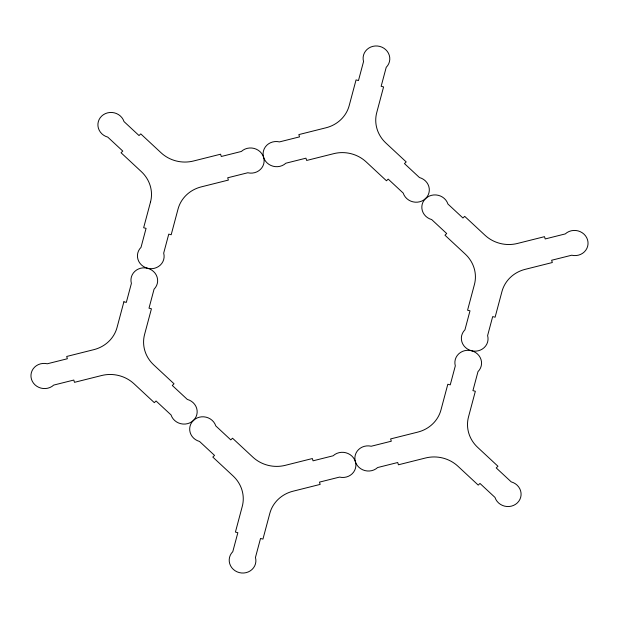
<?xml version="1.0" encoding="UTF-8"?>
<svg xmlns="http://www.w3.org/2000/svg" width="619" height="619" viewBox="0 0 619 619"><rect width="100%" height="100%" fill="white"/><g stroke="black" fill="none" stroke-linecap="round" stroke-linejoin="round"><path stroke-width="0.93" d="M123.893 301.786L117.045 327.474A33.441 31.422 9.3 0 1 93.825 349.658L66.682 356.467L67.37 358.749L47.307 363.779A13.378 12.573 9.3 0 0 31.461 379.207A13.378 12.573 9.3 0 0 53.729 385.08L73.8 380.051L74.489 382.333L101.624 375.524A33.441 31.422 9.3 0 1 134.021 383.772L154.309 402.652L156.05 400.988L171.053 414.947A13.378 12.573 9.3 0 0 193.422 420.44A13.378 12.573 9.3 0 1 215.799 425.926L230.794 439.885L232.535 438.221L252.823 457.101A33.441 31.422 9.3 0 0 285.22 465.349L312.363 458.54L313.044 460.822L333.115 455.793A13.378 12.573 9.3 0 1 355.383 461.666A13.378 12.573 9.3 0 0 377.652 467.538L397.723 462.509L398.412 464.792L425.547 457.99A33.441 31.422 9.3 0 1 457.944 466.231L478.232 485.11L479.973 483.447L494.976 497.405A13.378 12.573 9.3 0 0 517.345 502.899A13.378 12.573 9.3 0 0 511.224 481.876L496.221 467.918L497.962 466.254L477.675 447.375A33.441 31.422 9.3 0 1 468.498 416.943L475.353 391.254L472.924 390.635L477.984 371.648A13.378 12.573 9.3 0 0 471.461 350.733A13.378 12.573 9.3 0 1 464.939 329.811L469.999 310.823L467.569 310.204L474.425 284.516A33.441 31.422 9.3 0 0 465.248 254.084L444.96 235.205L446.701 233.541L431.698 219.583A13.378 12.573 9.3 0 1 425.578 198.56A13.378 12.573 9.3 0 0 419.458 177.545L404.455 163.586L406.196 161.923L385.908 143.043A33.441 31.422 9.3 0 1 376.731 112.612L383.579 86.923L381.149 86.304L386.217 67.316A13.378 12.573 9.3 0 0 379.695 46.394A13.378 12.573 9.3 0 0 363.546 61.544L358.478 80.532L356.049 79.913L349.193 105.601A33.441 31.422 9.3 0 1 325.981 127.785L298.838 134.594L299.526 136.876L279.463 141.906A13.378 12.573 9.3 0 0 263.617 157.334A13.378 12.573 9.3 0 1 247.77 172.763L227.699 177.792L228.388 180.075L201.252 186.884A33.441 31.422 9.3 0 0 178.032 209.067L171.184 234.756L168.755 234.137L163.687 253.125A13.378 12.573 9.3 0 1 147.539 268.267A13.378 12.573 9.3 0 0 131.39 283.417L126.322 302.405L123.893 301.786M150.502 202.057L143.647 227.746L146.076 228.365L141.016 247.352A13.378 12.573 9.3 0 0 147.539 268.267A13.378 12.573 9.3 0 1 154.061 289.189L149.001 308.177L151.431 308.796L144.575 334.484A33.441 31.422 9.3 0 0 153.752 364.916L174.04 383.795L172.299 385.459L187.302 399.417A13.378 12.573 9.3 0 1 193.422 420.44A13.378 12.573 9.3 0 0 199.542 441.455L214.545 455.414L212.804 457.077L233.092 475.957A33.441 31.422 9.3 0 1 242.269 506.388L235.421 532.077L237.851 532.696L232.783 551.684A13.378 12.573 9.3 0 0 239.305 572.606A13.378 12.573 9.3 0 0 255.454 557.456L260.522 538.468L262.951 539.087L269.807 513.399A33.441 31.422 9.3 0 1 293.019 491.215L320.162 484.406L319.474 482.124L339.537 477.094A13.378 12.573 9.3 0 0 355.383 461.666A13.378 12.573 9.3 0 1 371.23 446.237L391.301 441.208L390.612 438.925L417.748 432.116A33.441 31.422 9.3 0 0 440.968 409.933L447.816 384.244L450.245 384.863L455.313 365.875A13.378 12.573 9.3 0 1 471.461 350.733A13.378 12.573 9.3 0 0 487.61 335.583L492.678 316.595L495.107 317.214L501.955 291.526A33.441 31.422 9.3 0 1 525.175 269.342L552.318 262.533L551.63 260.251L571.693 255.221A13.378 12.573 9.3 0 0 587.539 239.793A13.378 12.573 9.3 0 0 565.271 233.92L545.2 238.949L544.511 236.667L517.376 243.476A33.441 31.422 9.3 0 1 484.979 235.228L464.691 216.348L462.95 218.012L447.947 204.053A13.378 12.573 9.3 0 0 425.578 198.56A13.378 12.573 9.3 0 1 403.201 193.074L388.206 179.115L386.465 180.779L366.177 161.899A33.441 31.422 9.3 0 0 333.78 153.651L306.637 160.46L305.956 158.178L285.885 163.207A13.378 12.573 9.3 0 1 263.617 157.334A13.378 12.573 9.3 0 0 241.348 151.462L221.277 156.491L220.588 154.208L193.453 161.01A33.441 31.422 9.3 0 1 161.056 152.769L140.768 133.89L139.027 135.553L124.024 121.595A13.378 12.573 9.3 0 0 101.655 116.101A13.378 12.573 9.3 0 0 107.776 137.124L122.779 151.082L121.038 152.746L141.325 171.625A33.441 31.422 9.3 0 1 150.502 202.057"/></g></svg>
